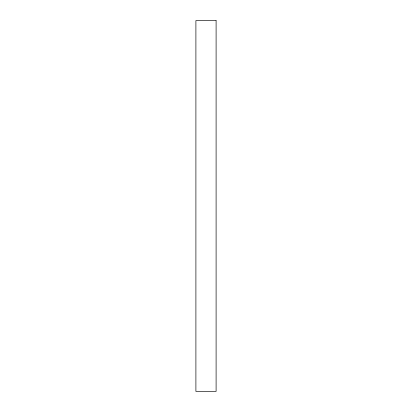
<?xml version="1.0" encoding="UTF-8"?>
<svg xmlns="http://www.w3.org/2000/svg" width="412" height="412" viewBox="0 0 412 412"><rect width="100%" height="100%" fill="white"/><g stroke="black" fill="none" stroke-linecap="round" stroke-linejoin="round"><path stroke-width="0.62" d="M216.099 20.6L195.901 20.6L195.901 391.4L216.099 391.4L216.099 20.6"/></g></svg>
